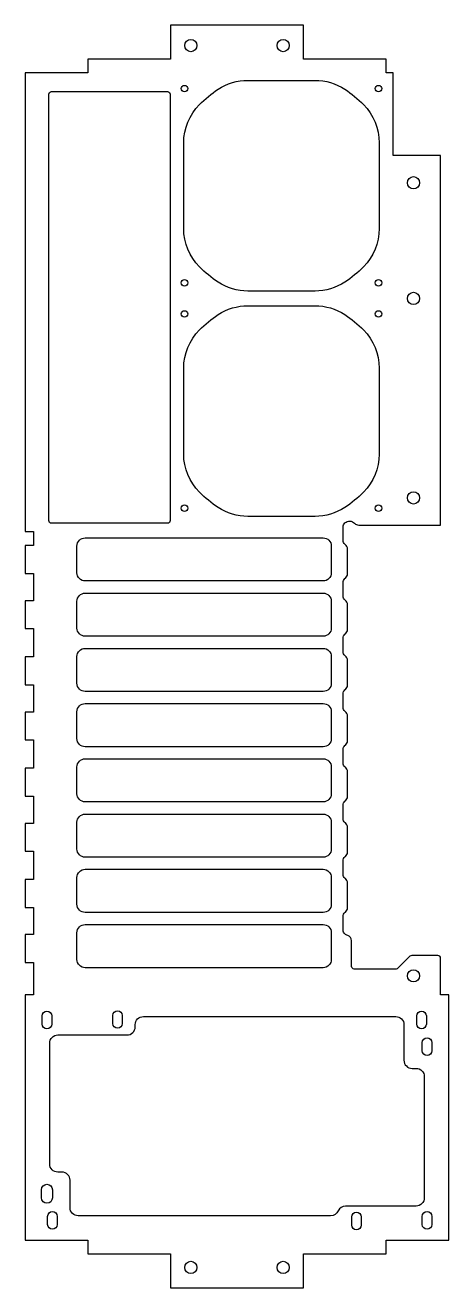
# Model space of a CAD drawing. Extents: x -78 to 78, y -232 to 232.
import ezdxf

# ---------------------------------------------------------------- set-up
doc = ezdxf.new("R2010")
doc.units = 0
doc.layers.get('0').update_dxf_attribs({"linetype": 'CONTINUOUS'})

msp = doc.modelspace()

# ---------------------------------------------------------------- linework, layer by layer
for points in [[(64.41, -110.12, 0.198912), (63.71, -110.42), (59.29, -114.83, -0.198912), (58.59, -115.12), (43.22, -115.12, -0.414214), (42.22, -114.12), (42.22, -104.67, 0.33429), (40.77, -102.75, -0.116059), (39.77, -102.18, -0.210081), (39.12, -100.71), (39.12, -95.75, -0.210081), (39.77, -94.28, -0.02202), (39.94, -94.14, 0.233179), (40.72, -92.55), (40.72, -83.41, 0.233179), (39.94, -81.82, -0.02202), (39.77, -81.68, -0.210081), (39.12, -80.21), (39.12, -75.25, -0.210081), (39.77, -73.78, -0.02202), (39.94, -73.64, 0.233179), (40.72, -72.05), (40.72, -62.91, 0.233179), (39.94, -61.32, -0.02202), (39.77, -61.18, -0.210081), (39.12, -59.71), (39.12, -54.75, -0.210081), (39.77, -53.28, -0.02202), (39.94, -53.14, 0.233179), (40.72, -51.55), (40.72, -42.41, 0.233179), (39.94, -40.82, -0.02202), (39.77, -40.68, -0.210081), (39.12, -39.21), (39.12, -34.25, -0.210081), (39.77, -32.78, -0.02202), (39.94, -32.64, 0.233179), (40.72, -31.05), (40.72, -21.91, 0.233179), (39.94, -20.32, -0.02202), (39.77, -20.18, -0.210081), (39.12, -18.71), (39.12, -13.75, -0.210081), (39.77, -12.28, -0.02202), (39.94, -12.14, 0.233179), (40.72, -10.55), (40.72, -1.41, 0.233179), (39.94, 0.18, -0.02202), (39.77, 0.32, -0.210081), (39.12, 1.79), (39.12, 6.75, -0.210081), (39.77, 8.22, -0.02202), (39.94, 8.36, 0.233179), (40.72, 9.95), (40.72, 19.09, 0.233179), (39.94, 20.68, -0.02202), (39.77, 20.82, -0.210081), (39.12, 22.29), (39.12, 27.25, -0.210081), (39.77, 28.72, -0.02202), (39.94, 28.86, 0.233179), (40.72, 30.45), (40.72, 39.59, 0.233179), (39.94, 41.18, -0.02202), (39.77, 41.32, -0.210081), (39.12, 42.79), (39.12, 47.75, -0.210081), (39.77, 49.22, -0.416232), (43.34, 49.06, 0.211879), (44.82, 48.4), (75, 48.4), (75, 184.5), (57.5, 184.5), (57.5, 215), (55, 215), (55, 220), (24.5, 220), (24.5, 232.5), (-24.5, 232.5), (-24.5, 220), (-55, 220), (-55, 215), (-78, 215), (-78, 46.06), (-75, 46.06), (-75, 40.89), (-78, 40.89), (-78, 30.61), (-75, 30.61), (-75, 20.55), (-78, 20.55), (-78, 10.26), (-75, 10.26), (-75, -0.11), (-78, -0.11), (-78, -10.39), (-75, -10.39), (-75, -20.45), (-78, -20.45), (-78, -30.74), (-75, -30.74), (-75, -41.11), (-78, -41.11), (-78, -51.39), (-75, -51.39), (-75, -61.45), (-78, -61.45), (-78, -71.74), (-75, -71.74), (-75, -82.11), (-78, -82.11), (-78, -92.39), (-75, -92.39), (-75, -102.45), (-78, -102.45), (-78, -112.74), (-75, -112.74), (-75, -124.6), (-78, -124.6), (-78, -215), (-55, -215), (-55, -220), (-24.5, -220), (-24.5, -232.5), (24.5, -232.5), (24.5, -220), (55, -220), (55, -215), (78, -215), (78, -124.6), (75, -124.6), (75, -111.12, 0.414214), (74, -110.12)], [(46.6, 143.52, -0.052404), (39.73, 137.89, -0.146447), (28.74, 134.6), (4.02, 134.6, -0.146447), (-6.97, 137.89, -0.052404), (-13.84, 143.52, -0.197437), (-19.62, 157.58), (-19.62, 189.22, -0.197437), (-13.84, 203.28, -0.052404), (-6.97, 208.91, -0.146447), (4.02, 212.2), (28.74, 212.2, -0.146447), (39.73, 208.91, -0.052404), (46.6, 203.28, -0.197437), (52.38, 189.22), (52.38, 157.58, -0.197437)], [(-24.62, 207.06), (-24.62, 50.06, -0.414214), (-25.62, 49.06), (-68.32, 49.06, -0.414214), (-69.32, 50.06), (-69.32, 207.06, -0.414214), (-68.32, 208.06), (-25.62, 208.06, -0.414214)], [(46.6, 60.52, -0.052404), (39.73, 54.89, -0.146447), (28.74, 51.6), (4.02, 51.6, -0.146447), (-6.97, 54.89, -0.052404), (-13.84, 60.52, -0.197437), (-19.62, 74.58), (-19.62, 106.22, -0.197437), (-13.84, 120.28, -0.052404), (-6.97, 125.91, -0.146447), (4.02, 129.2), (28.74, 129.2, -0.146447), (39.73, 125.91, -0.052404), (46.6, 120.28, -0.197437), (52.38, 106.22), (52.38, 74.58, -0.197437)], [(34.74, 40.69), (34.74, 30.81, -0.414214), (31.74, 27.81), (-55.94, 27.81, -0.414214), (-58.94, 30.81), (-58.94, 40.69, -0.414214), (-55.94, 43.69), (31.74, 43.69, -0.414214)], [(34.74, 20.34), (34.74, 10.46, -0.414214), (31.74, 7.46), (-55.94, 7.46, -0.414214), (-58.94, 10.46), (-58.94, 20.34, -0.414214), (-55.94, 23.34), (31.74, 23.34, -0.414214)], [(34.74, 0), (34.74, -9.88, -0.414214), (31.74, -12.88), (-55.94, -12.88, -0.414214), (-58.94, -9.88), (-58.94, 0, -0.414214), (-55.94, 3), (31.74, 3, -0.414214)], [(34.74, -20.35), (34.74, -30.23, -0.414214), (31.74, -33.23), (-55.94, -33.23, -0.414214), (-58.94, -30.23), (-58.94, -20.35, -0.414214), (-55.94, -17.35), (31.74, -17.35, -0.414214)], [(34.74, -40.69), (34.74, -50.57, -0.414214), (31.74, -53.57), (-55.94, -53.57, -0.414214), (-58.94, -50.57), (-58.94, -40.69, -0.414214), (-55.94, -37.69), (31.74, -37.69, -0.414214)], [(34.74, -61.04), (34.74, -70.92, -0.414214), (31.74, -73.92), (-55.94, -73.92, -0.414214), (-58.94, -70.92), (-58.94, -61.04, -0.414214), (-55.94, -58.04), (31.74, -58.04, -0.414214)], [(34.74, -81.38), (34.74, -91.26, -0.414214), (31.74, -94.26), (-55.94, -94.26, -0.414214), (-58.94, -91.26), (-58.94, -81.38, -0.414214), (-55.94, -78.38), (31.74, -78.38, -0.414214)], [(34.74, -101.73), (34.74, -111.61, -0.414214), (31.74, -114.61), (-55.94, -114.61, -0.414214), (-58.94, -111.61), (-58.94, -101.73, -0.414214), (-55.94, -98.73), (31.74, -98.73, -0.414214)], [(-68.25, -135.4, -1), (-71.75, -135.4), (-71.75, -132.4, -1), (-68.25, -132.4)], [(40, -202.4, 0.298217), (37.25, -204.2, -0.298217), (34.5, -206), (-58.5, -206, -0.414214), (-61.5, -203), (-61.5, -192.9, 0.414214), (-64.5, -189.9), (-66, -189.9, -0.414214), (-69, -186.9), (-69, -142.4, -0.414214), (-66, -139.4), (-40.5, -139.4, 0.414214), (-37.5, -136.4), (-37.5, -135.6, -0.414214), (-34.5, -132.6), (58.5, -132.6, -0.414214), (61.5, -135.6), (61.5, -148.7, 0.414214), (64.5, -151.7), (66, -151.7, -0.414214), (69, -154.7), (69, -199.4, -0.414214), (66, -202.4)], [(-42.25, -135.2, -1), (-45.75, -135.2), (-45.75, -132.2, -1), (-42.25, -132.2)], [(69.75, -135.4, -1), (66.25, -135.4), (66.25, -132.4, -1), (69.75, -132.4)], [(71.75, -145.2, -1), (68.25, -145.2), (68.25, -142.2, -1), (71.75, -142.2)], [(-68, -199.4, -1), (-72, -199.4), (-72, -196.4, -1), (-68, -196.4)], [(-66.25, -209.2, -1), (-69.75, -209.2), (-69.75, -206.2, -1), (-66.25, -206.2)], [(71.75, -209.2, -1), (68.25, -209.2), (68.25, -206.2, -1), (71.75, -206.2)], [(45.75, -209.4, -1), (42.25, -209.4), (42.25, -206.4, -1), (45.75, -206.4)]]:
    msp.add_lwpolyline(points, format="xyb", close=True)
for centre, radius in [((-17, 225), 2.25), ((17, 225), 2.25), ((-19.37, 209.15), 1.2), ((52.13, 209.15), 1.2), ((65, 174.5), 2.25), ((-19.37, 137.65), 1.2), ((52.13, 137.65), 1.2), ((65, 131.9), 2.25), ((-19.37, 126.15), 1.2), ((52.13, 126.15), 1.2), ((65, 58.4), 2.25), ((-19.37, 54.65), 1.2), ((52.13, 54.65), 1.2), ((65, -117.62), 2.25), ((-17, -225), 2.25), ((17, -225), 2.25)]:
    msp.add_circle(centre, radius)

doc.saveas('drawing.dxf')
